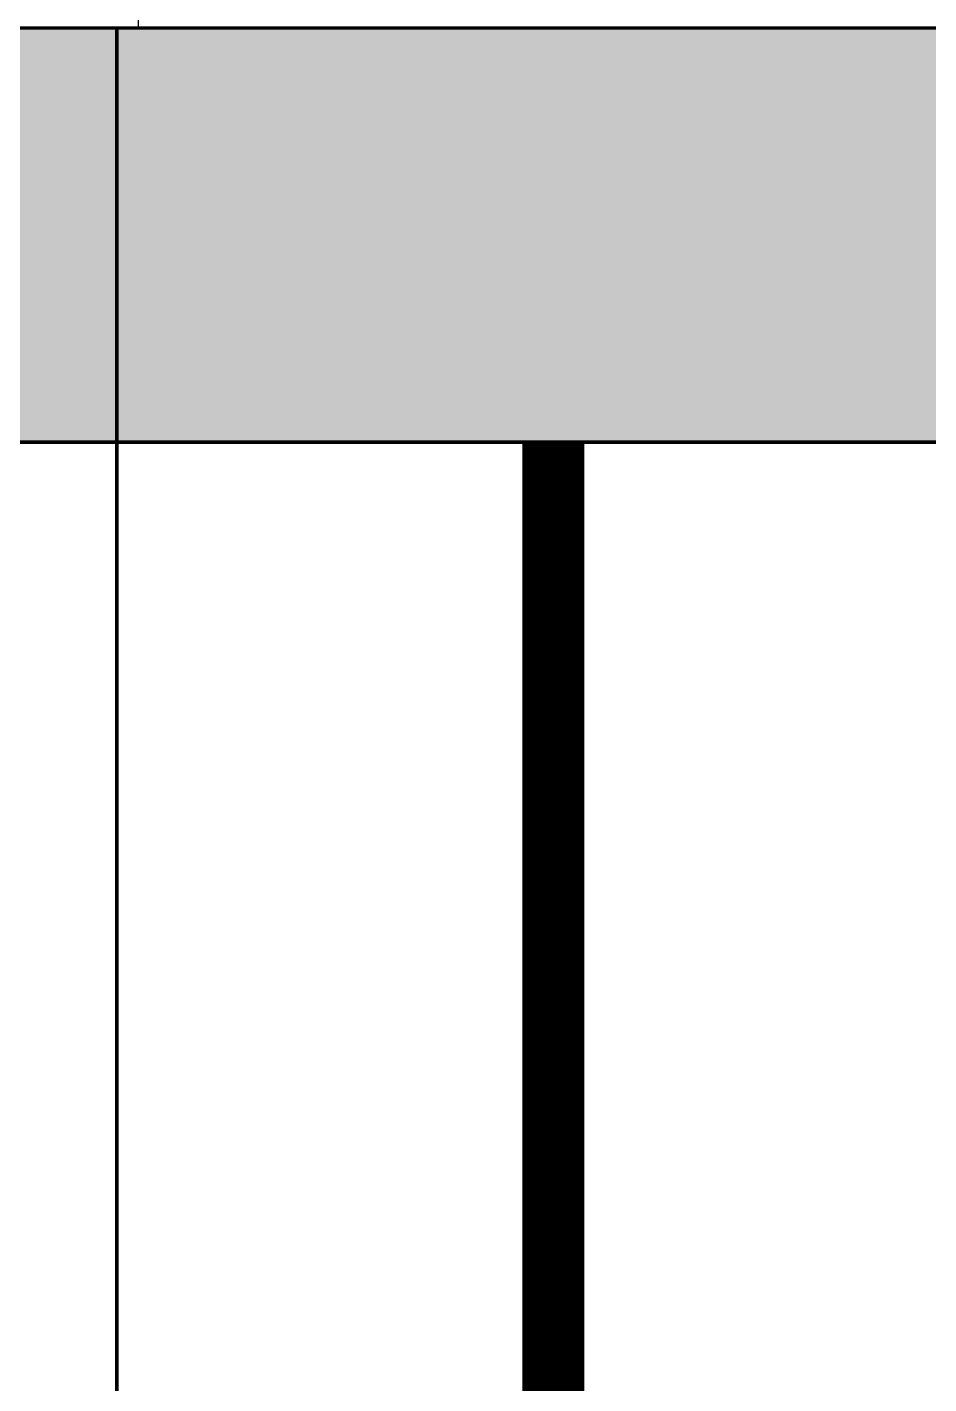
# Model space of a CAD drawing. Header units: millimetres. Extents: x -116965 to 323937, y 291661 to 566926.
# Drawn here: x -48053.6 to -47836, y 306709.9 to 307037.2 of the extents above; entities that cross this region are included whole.
import ezdxf

# ---------------------------------------------------------------- set-up
doc = ezdxf.new("R2010")
doc.units = ezdxf.units.MM
doc.layers.get('0').update_dxf_attribs({"lineweight": 18})
doc.layers.add('C00-00-00', color=7, linetype='Continuous')
doc.layers.add('DETAIL', color=7, linetype='Continuous')
doc.layers.add('C34-3A-40', color=7, linetype='Continuous', true_color=0x343a40)
doc.layers.add('C62-64-69', color=7, linetype='Continuous', true_color=0x626469)

# ---------------------------------------------------------------- blocks, each defined once
blk = doc.blocks.new('bw4000-3')
at = {"layer": 'DETAIL'}
for p in [(98568.55, 361750.91), (97838.55, 361740.91)]:
    blk.add_line(p, (98568.55, 361740.91), dxfattribs=at)

msp = doc.modelspace()

# ---------------------------------------------------------------- hatches: boundary and pattern name
at = {"layer": 'C34-3A-40'}
h = msp.add_hatch(color=256, dxfattribs=at)
h.dxf.hatch_style = 2
h.paths.add_polyline_path([(-48731.862637, 307037.046927), (-48031.960346, 307037.046927), (-48031.960346, 306937.060883), (-48731.862637, 306937.060883)])
h = msp.add_hatch(color=256, dxfattribs=at)
h.dxf.hatch_style = 2
h.paths.add_polyline_path([(-48031.960346, 307037.046927), (-47831.988262, 307037.046927), (-47831.988262, 306937.060883), (-48031.960346, 306937.060883)])
at = {"layer": 'C62-64-69'}
h = msp.add_hatch(color=256, dxfattribs=at)
h.dxf.hatch_style = 2
h.paths.add_polyline_path([(-48059.956437, 307028.048183), (-48027.960902, 307028.048183), (-48027.960902, 307021.049158), (-48059.956437, 307021.049158)])
h = msp.add_hatch(color=256, dxfattribs=at)
h.dxf.hatch_style = 2
h.paths.add_polyline_path([(-48031.960346, 307028.048183), (-47999.964812, 307028.048183), (-47999.964812, 307021.049158), (-48031.960346, 307021.049158)])
h = msp.add_hatch(color=256, dxfattribs=at)
h.dxf.hatch_style = 2
h.paths.add_polyline_path([(-47999.964812, 307028.048183), (-47967.969281, 307028.048183), (-47967.969281, 307021.049158), (-47999.964812, 307021.049158)])
h = msp.add_hatch(color=256, dxfattribs=at)
h.dxf.hatch_style = 2
h.paths.add_polyline_path([(-47999.964812, 307028.048183), (-47967.969281, 307028.048183), (-47967.969281, 307021.049158), (-47999.964812, 307021.049158)])
h = msp.add_hatch(color=256, dxfattribs=at)
h.dxf.hatch_style = 2
h.paths.add_polyline_path([(-47967.969281, 307028.048183), (-47935.973746, 307028.048183), (-47935.973746, 307021.049158), (-47967.969281, 307021.049158)])
h = msp.add_hatch(color=256, dxfattribs=at)
h.dxf.hatch_style = 2
h.paths.add_polyline_path([(-47967.969281, 307028.048183), (-47935.973746, 307028.048183), (-47935.973746, 307021.049158), (-47967.969281, 307021.049158)])
h = msp.add_hatch(color=256, dxfattribs=at)
h.dxf.hatch_style = 2
h.paths.add_polyline_path([(-47935.973746, 307028.048183), (-47903.978212, 307028.048183), (-47903.978212, 307021.049158), (-47935.973746, 307021.049158)])
h = msp.add_hatch(color=256, dxfattribs=at)
h.dxf.hatch_style = 2
h.paths.add_polyline_path([(-47935.973746, 307028.048183), (-47903.978212, 307028.048183), (-47903.978212, 307021.049158), (-47935.973746, 307021.049158)])
h = msp.add_hatch(color=256, dxfattribs=at)
h.dxf.hatch_style = 2
h.paths.add_polyline_path([(-47903.978212, 307028.048183), (-47871.982681, 307028.048183), (-47871.982681, 307021.049158), (-47903.978212, 307021.049158)])
h = msp.add_hatch(color=256, dxfattribs=at)
h.dxf.hatch_style = 2
h.paths.add_polyline_path([(-47903.978212, 307028.048183), (-47871.982681, 307028.048183), (-47871.982681, 307021.049158), (-47903.978212, 307021.049158)])
h = msp.add_hatch(color=256, dxfattribs=at)
h.dxf.hatch_style = 2
h.paths.add_polyline_path([(-47871.982681, 307028.048183), (-47839.987146, 307028.048183), (-47839.987146, 307021.049158), (-47871.982681, 307021.049158)])
h = msp.add_hatch(color=256, dxfattribs=at)
h.dxf.hatch_style = 2
h.paths.add_polyline_path([(-48059.956437, 307021.049158), (-48027.960902, 307021.049158), (-48027.960902, 307019.049439), (-48059.956437, 307019.049439)])
h = msp.add_hatch(color=256, dxfattribs=at)
h.dxf.hatch_style = 2
h.paths.add_polyline_path([(-48059.956437, 307019.049439), (-48027.960902, 307019.049439), (-48027.960902, 307012.050414), (-48059.956437, 307012.050414)])
h = msp.add_hatch(color=256, dxfattribs=at)
h.dxf.hatch_style = 2
h.paths.add_polyline_path([(-48031.960346, 307021.049158), (-47999.964812, 307021.049158), (-47999.964812, 307019.049439), (-48031.960346, 307019.049439)])
h = msp.add_hatch(color=256, dxfattribs=at)
h.dxf.hatch_style = 2
h.paths.add_polyline_path([(-48031.960346, 307019.049439), (-47999.964812, 307019.049439), (-47999.964812, 307012.050414), (-48031.960346, 307012.050414)])
h = msp.add_hatch(color=256, dxfattribs=at)
h.dxf.hatch_style = 2
h.paths.add_polyline_path([(-47999.964812, 307021.049158), (-47967.969281, 307021.049158), (-47967.969281, 307019.049439), (-47999.964812, 307019.049439)])
h = msp.add_hatch(color=256, dxfattribs=at)
h.dxf.hatch_style = 2
h.paths.add_polyline_path([(-47999.964812, 307021.049158), (-47967.969281, 307021.049158), (-47967.969281, 307019.049439), (-47999.964812, 307019.049439)])
h = msp.add_hatch(color=256, dxfattribs=at)
h.dxf.hatch_style = 2
h.paths.add_polyline_path([(-47999.964812, 307019.049439), (-47967.969281, 307019.049439), (-47967.969281, 307012.050414), (-47999.964812, 307012.050414)])
h = msp.add_hatch(color=256, dxfattribs=at)
h.dxf.hatch_style = 2
h.paths.add_polyline_path([(-47999.964812, 307019.049439), (-47967.969281, 307019.049439), (-47967.969281, 307012.050414), (-47999.964812, 307012.050414)])
h = msp.add_hatch(color=256, dxfattribs=at)
h.dxf.hatch_style = 2
h.paths.add_polyline_path([(-47967.969281, 307021.049158), (-47935.973746, 307021.049158), (-47935.973746, 307019.049439), (-47967.969281, 307019.049439)])
h = msp.add_hatch(color=256, dxfattribs=at)
h.dxf.hatch_style = 2
h.paths.add_polyline_path([(-47967.969281, 307021.049158), (-47935.973746, 307021.049158), (-47935.973746, 307019.049439), (-47967.969281, 307019.049439)])
h = msp.add_hatch(color=256, dxfattribs=at)
h.dxf.hatch_style = 2
h.paths.add_polyline_path([(-47967.969281, 307019.049439), (-47935.973746, 307019.049439), (-47935.973746, 307012.050414), (-47967.969281, 307012.050414)])
h = msp.add_hatch(color=256, dxfattribs=at)
h.dxf.hatch_style = 2
h.paths.add_polyline_path([(-47967.969281, 307019.049439), (-47935.973746, 307019.049439), (-47935.973746, 307012.050414), (-47967.969281, 307012.050414)])
h = msp.add_hatch(color=256, dxfattribs=at)
h.dxf.hatch_style = 2
h.paths.add_polyline_path([(-47935.973746, 307021.049158), (-47903.978212, 307021.049158), (-47903.978212, 307019.049439), (-47935.973746, 307019.049439)])
h = msp.add_hatch(color=256, dxfattribs=at)
h.dxf.hatch_style = 2
h.paths.add_polyline_path([(-47935.973746, 307021.049158), (-47903.978212, 307021.049158), (-47903.978212, 307019.049439), (-47935.973746, 307019.049439)])
h = msp.add_hatch(color=256, dxfattribs=at)
h.dxf.hatch_style = 2
h.paths.add_polyline_path([(-47935.973746, 307019.049439), (-47903.978212, 307019.049439), (-47903.978212, 307012.050414), (-47935.973746, 307012.050414)])
h = msp.add_hatch(color=256, dxfattribs=at)
h.dxf.hatch_style = 2
h.paths.add_polyline_path([(-47935.973746, 307019.049439), (-47903.978212, 307019.049439), (-47903.978212, 307012.050414), (-47935.973746, 307012.050414)])
h = msp.add_hatch(color=256, dxfattribs=at)
h.dxf.hatch_style = 2
h.paths.add_polyline_path([(-47903.978212, 307021.049158), (-47871.982681, 307021.049158), (-47871.982681, 307019.049439), (-47903.978212, 307019.049439)])
h = msp.add_hatch(color=256, dxfattribs=at)
h.dxf.hatch_style = 2
h.paths.add_polyline_path([(-47903.978212, 307021.049158), (-47871.982681, 307021.049158), (-47871.982681, 307019.049439), (-47903.978212, 307019.049439)])
h = msp.add_hatch(color=256, dxfattribs=at)
h.dxf.hatch_style = 2
h.paths.add_polyline_path([(-47903.978212, 307019.049439), (-47871.982681, 307019.049439), (-47871.982681, 307012.050414), (-47903.978212, 307012.050414)])
h = msp.add_hatch(color=256, dxfattribs=at)
h.dxf.hatch_style = 2
h.paths.add_polyline_path([(-47903.978212, 307019.049439), (-47871.982681, 307019.049439), (-47871.982681, 307012.050414), (-47903.978212, 307012.050414)])
h = msp.add_hatch(color=256, dxfattribs=at)
h.dxf.hatch_style = 2
h.paths.add_polyline_path([(-47871.982681, 307021.049158), (-47839.987146, 307021.049158), (-47839.987146, 307019.049439), (-47871.982681, 307019.049439)])
h = msp.add_hatch(color=256, dxfattribs=at)
h.dxf.hatch_style = 2
h.paths.add_polyline_path([(-47871.982681, 307019.049439), (-47839.987146, 307019.049439), (-47839.987146, 307012.050414), (-47871.982681, 307012.050414)])
h = msp.add_hatch(color=256, dxfattribs=at)
h.dxf.hatch_style = 2
h.paths.add_polyline_path([(-48059.956437, 307012.050414), (-48027.960902, 307012.050414), (-48027.960902, 307010.050695), (-48059.956437, 307010.050695)])
h = msp.add_hatch(color=256, dxfattribs=at)
h.dxf.hatch_style = 2
h.paths.add_polyline_path([(-48031.960346, 307012.050414), (-47999.964812, 307012.050414), (-47999.964812, 307010.050695), (-48031.960346, 307010.050695)])
h = msp.add_hatch(color=256, dxfattribs=at)
h.dxf.hatch_style = 2
h.paths.add_polyline_path([(-47999.964812, 307012.050414), (-47967.969281, 307012.050414), (-47967.969281, 307010.050695), (-47999.964812, 307010.050695)])
h = msp.add_hatch(color=256, dxfattribs=at)
h.dxf.hatch_style = 2
h.paths.add_polyline_path([(-47999.964812, 307012.050414), (-47967.969281, 307012.050414), (-47967.969281, 307010.050695), (-47999.964812, 307010.050695)])
h = msp.add_hatch(color=256, dxfattribs=at)
h.dxf.hatch_style = 2
h.paths.add_polyline_path([(-47967.969281, 307012.050414), (-47935.973746, 307012.050414), (-47935.973746, 307010.050695), (-47967.969281, 307010.050695)])
h = msp.add_hatch(color=256, dxfattribs=at)
h.dxf.hatch_style = 2
h.paths.add_polyline_path([(-47967.969281, 307012.050414), (-47935.973746, 307012.050414), (-47935.973746, 307010.050695), (-47967.969281, 307010.050695)])
h = msp.add_hatch(color=256, dxfattribs=at)
h.dxf.hatch_style = 2
h.paths.add_polyline_path([(-47935.973746, 307012.050414), (-47903.978212, 307012.050414), (-47903.978212, 307010.050695), (-47935.973746, 307010.050695)])
h = msp.add_hatch(color=256, dxfattribs=at)
h.dxf.hatch_style = 2
h.paths.add_polyline_path([(-47935.973746, 307012.050414), (-47903.978212, 307012.050414), (-47903.978212, 307010.050695), (-47935.973746, 307010.050695)])
h = msp.add_hatch(color=256, dxfattribs=at)
h.dxf.hatch_style = 2
h.paths.add_polyline_path([(-47903.978212, 307012.050414), (-47871.982681, 307012.050414), (-47871.982681, 307010.050695), (-47903.978212, 307010.050695)])
h = msp.add_hatch(color=256, dxfattribs=at)
h.dxf.hatch_style = 2
h.paths.add_polyline_path([(-47903.978212, 307012.050414), (-47871.982681, 307012.050414), (-47871.982681, 307010.050695), (-47903.978212, 307010.050695)])
h = msp.add_hatch(color=256, dxfattribs=at)
h.dxf.hatch_style = 2
h.paths.add_polyline_path([(-47871.982681, 307012.050414), (-47839.987146, 307012.050414), (-47839.987146, 307010.050695), (-47871.982681, 307010.050695)])
h = msp.add_hatch(color=256, dxfattribs=at)
h.dxf.hatch_style = 2
h.paths.add_polyline_path([(-48059.956437, 307010.050695), (-48027.960902, 307010.050695), (-48027.960902, 307003.05167), (-48059.956437, 307003.05167)])
h = msp.add_hatch(color=256, dxfattribs=at)
h.dxf.hatch_style = 2
h.paths.add_polyline_path([(-48031.960346, 307010.050695), (-47999.964812, 307010.050695), (-47999.964812, 307003.05167), (-48031.960346, 307003.05167)])
h = msp.add_hatch(color=256, dxfattribs=at)
h.dxf.hatch_style = 2
h.paths.add_polyline_path([(-47999.964812, 307010.050695), (-47967.969281, 307010.050695), (-47967.969281, 307003.05167), (-47999.964812, 307003.05167)])
h = msp.add_hatch(color=256, dxfattribs=at)
h.dxf.hatch_style = 2
h.paths.add_polyline_path([(-47999.964812, 307010.050695), (-47967.969281, 307010.050695), (-47967.969281, 307003.05167), (-47999.964812, 307003.05167)])
h = msp.add_hatch(color=256, dxfattribs=at)
h.dxf.hatch_style = 2
h.paths.add_polyline_path([(-47967.969281, 307010.050695), (-47935.973746, 307010.050695), (-47935.973746, 307003.05167), (-47967.969281, 307003.05167)])
h = msp.add_hatch(color=256, dxfattribs=at)
h.dxf.hatch_style = 2
h.paths.add_polyline_path([(-47967.969281, 307010.050695), (-47935.973746, 307010.050695), (-47935.973746, 307003.05167), (-47967.969281, 307003.05167)])
h = msp.add_hatch(color=256, dxfattribs=at)
h.dxf.hatch_style = 2
h.paths.add_polyline_path([(-47935.973746, 307010.050695), (-47903.978212, 307010.050695), (-47903.978212, 307003.05167), (-47935.973746, 307003.05167)])
h = msp.add_hatch(color=256, dxfattribs=at)
h.dxf.hatch_style = 2
h.paths.add_polyline_path([(-47935.973746, 307010.050695), (-47903.978212, 307010.050695), (-47903.978212, 307003.05167), (-47935.973746, 307003.05167)])
h = msp.add_hatch(color=256, dxfattribs=at)
h.dxf.hatch_style = 2
h.paths.add_polyline_path([(-47903.978212, 307010.050695), (-47871.982681, 307010.050695), (-47871.982681, 307003.05167), (-47903.978212, 307003.05167)])
h = msp.add_hatch(color=256, dxfattribs=at)
h.dxf.hatch_style = 2
h.paths.add_polyline_path([(-47903.978212, 307010.050695), (-47871.982681, 307010.050695), (-47871.982681, 307003.05167), (-47903.978212, 307003.05167)])
h = msp.add_hatch(color=256, dxfattribs=at)
h.dxf.hatch_style = 2
h.paths.add_polyline_path([(-47871.982681, 307010.050695), (-47839.987146, 307010.050695), (-47839.987146, 307003.05167), (-47871.982681, 307003.05167)])
h = msp.add_hatch(color=256, dxfattribs=at)
h.dxf.hatch_style = 2
h.paths.add_polyline_path([(-48059.956437, 307003.05167), (-48027.960902, 307003.05167), (-48027.960902, 307001.051952), (-48059.956437, 307001.051952)])
h = msp.add_hatch(color=256, dxfattribs=at)
h.dxf.hatch_style = 2
h.paths.add_polyline_path([(-48031.960346, 307003.05167), (-47999.964812, 307003.05167), (-47999.964812, 307001.051952), (-48031.960346, 307001.051952)])
h = msp.add_hatch(color=256, dxfattribs=at)
h.dxf.hatch_style = 2
h.paths.add_polyline_path([(-47999.964812, 307003.05167), (-47967.969281, 307003.05167), (-47967.969281, 307001.051952), (-47999.964812, 307001.051952)])
h = msp.add_hatch(color=256, dxfattribs=at)
h.dxf.hatch_style = 2
h.paths.add_polyline_path([(-47999.964812, 307003.05167), (-47967.969281, 307003.05167), (-47967.969281, 307001.051952), (-47999.964812, 307001.051952)])
h = msp.add_hatch(color=256, dxfattribs=at)
h.dxf.hatch_style = 2
h.paths.add_polyline_path([(-47967.969281, 307003.05167), (-47935.973746, 307003.05167), (-47935.973746, 307001.051952), (-47967.969281, 307001.051952)])
h = msp.add_hatch(color=256, dxfattribs=at)
h.dxf.hatch_style = 2
h.paths.add_polyline_path([(-47967.969281, 307003.05167), (-47935.973746, 307003.05167), (-47935.973746, 307001.051952), (-47967.969281, 307001.051952)])
h = msp.add_hatch(color=256, dxfattribs=at)
h.dxf.hatch_style = 2
h.paths.add_polyline_path([(-47935.973746, 307003.05167), (-47903.978212, 307003.05167), (-47903.978212, 307001.051952), (-47935.973746, 307001.051952)])
h = msp.add_hatch(color=256, dxfattribs=at)
h.dxf.hatch_style = 2
h.paths.add_polyline_path([(-47935.973746, 307003.05167), (-47903.978212, 307003.05167), (-47903.978212, 307001.051952), (-47935.973746, 307001.051952)])
h = msp.add_hatch(color=256, dxfattribs=at)
h.dxf.hatch_style = 2
h.paths.add_polyline_path([(-47903.978212, 307003.05167), (-47871.982681, 307003.05167), (-47871.982681, 307001.051952), (-47903.978212, 307001.051952)])
h = msp.add_hatch(color=256, dxfattribs=at)
h.dxf.hatch_style = 2
h.paths.add_polyline_path([(-47903.978212, 307003.05167), (-47871.982681, 307003.05167), (-47871.982681, 307001.051952), (-47903.978212, 307001.051952)])
h = msp.add_hatch(color=256, dxfattribs=at)
h.dxf.hatch_style = 2
h.paths.add_polyline_path([(-47871.982681, 307003.05167), (-47839.987146, 307003.05167), (-47839.987146, 307001.051952), (-47871.982681, 307001.051952)])
h = msp.add_hatch(color=256, dxfattribs=at)
h.dxf.hatch_style = 2
h.paths.add_polyline_path([(-48059.956437, 307001.051952), (-48027.960902, 307001.051952), (-48027.960902, 306994.052926), (-48059.956437, 306994.052926)])
h = msp.add_hatch(color=256, dxfattribs=at)
h.dxf.hatch_style = 2
h.paths.add_polyline_path([(-48031.960346, 307001.051952), (-47999.964812, 307001.051952), (-47999.964812, 306994.052926), (-48031.960346, 306994.052926)])
h = msp.add_hatch(color=256, dxfattribs=at)
h.dxf.hatch_style = 2
h.paths.add_polyline_path([(-47999.964812, 307001.051952), (-47967.969281, 307001.051952), (-47967.969281, 306994.052926), (-47999.964812, 306994.052926)])
h = msp.add_hatch(color=256, dxfattribs=at)
h.dxf.hatch_style = 2
h.paths.add_polyline_path([(-47999.964812, 307001.051952), (-47967.969281, 307001.051952), (-47967.969281, 306994.052926), (-47999.964812, 306994.052926)])
h = msp.add_hatch(color=256, dxfattribs=at)
h.dxf.hatch_style = 2
h.paths.add_polyline_path([(-47967.969281, 307001.051952), (-47935.973746, 307001.051952), (-47935.973746, 306994.052926), (-47967.969281, 306994.052926)])
h = msp.add_hatch(color=256, dxfattribs=at)
h.dxf.hatch_style = 2
h.paths.add_polyline_path([(-47967.969281, 307001.051952), (-47935.973746, 307001.051952), (-47935.973746, 306994.052926), (-47967.969281, 306994.052926)])
h = msp.add_hatch(color=256, dxfattribs=at)
h.dxf.hatch_style = 2
h.paths.add_polyline_path([(-47935.973746, 307001.051952), (-47903.978212, 307001.051952), (-47903.978212, 306994.052926), (-47935.973746, 306994.052926)])
h = msp.add_hatch(color=256, dxfattribs=at)
h.dxf.hatch_style = 2
h.paths.add_polyline_path([(-47935.973746, 307001.051952), (-47903.978212, 307001.051952), (-47903.978212, 306994.052926), (-47935.973746, 306994.052926)])
h = msp.add_hatch(color=256, dxfattribs=at)
h.dxf.hatch_style = 2
h.paths.add_polyline_path([(-47903.978212, 307001.051952), (-47871.982681, 307001.051952), (-47871.982681, 306994.052926), (-47903.978212, 306994.052926)])
h = msp.add_hatch(color=256, dxfattribs=at)
h.dxf.hatch_style = 2
h.paths.add_polyline_path([(-47903.978212, 307001.051952), (-47871.982681, 307001.051952), (-47871.982681, 306994.052926), (-47903.978212, 306994.052926)])
h = msp.add_hatch(color=256, dxfattribs=at)
h.dxf.hatch_style = 2
h.paths.add_polyline_path([(-47871.982681, 307001.051952), (-47839.987146, 307001.051952), (-47839.987146, 306994.052926), (-47871.982681, 306994.052926)])
h = msp.add_hatch(color=256, dxfattribs=at)
h.dxf.hatch_style = 2
h.paths.add_polyline_path([(-48059.956437, 306994.052926), (-48027.960902, 306994.052926), (-48027.960902, 306992.053208), (-48059.956437, 306992.053208)])
h = msp.add_hatch(color=256, dxfattribs=at)
h.dxf.hatch_style = 2
h.paths.add_polyline_path([(-48059.956437, 306992.053208), (-48027.960902, 306992.053208), (-48027.960902, 306985.054183), (-48059.956437, 306985.054183)])
h = msp.add_hatch(color=256, dxfattribs=at)
h.dxf.hatch_style = 2
h.paths.add_polyline_path([(-48031.960346, 306994.052926), (-47999.964812, 306994.052926), (-47999.964812, 306992.053208), (-48031.960346, 306992.053208)])
h = msp.add_hatch(color=256, dxfattribs=at)
h.dxf.hatch_style = 2
h.paths.add_polyline_path([(-48031.960346, 306992.053208), (-47999.964812, 306992.053208), (-47999.964812, 306985.054183), (-48031.960346, 306985.054183)])
h = msp.add_hatch(color=256, dxfattribs=at)
h.dxf.hatch_style = 2
h.paths.add_polyline_path([(-47999.964812, 306994.052926), (-47967.969281, 306994.052926), (-47967.969281, 306992.053208), (-47999.964812, 306992.053208)])
h = msp.add_hatch(color=256, dxfattribs=at)
h.dxf.hatch_style = 2
h.paths.add_polyline_path([(-47999.964812, 306994.052926), (-47967.969281, 306994.052926), (-47967.969281, 306992.053208), (-47999.964812, 306992.053208)])
h = msp.add_hatch(color=256, dxfattribs=at)
h.dxf.hatch_style = 2
h.paths.add_polyline_path([(-47999.964812, 306992.053208), (-47967.969281, 306992.053208), (-47967.969281, 306985.054183), (-47999.964812, 306985.054183)])
h = msp.add_hatch(color=256, dxfattribs=at)
h.dxf.hatch_style = 2
h.paths.add_polyline_path([(-47999.964812, 306992.053208), (-47967.969281, 306992.053208), (-47967.969281, 306985.054183), (-47999.964812, 306985.054183)])
h = msp.add_hatch(color=256, dxfattribs=at)
h.dxf.hatch_style = 2
h.paths.add_polyline_path([(-47967.969281, 306994.052926), (-47935.973746, 306994.052926), (-47935.973746, 306992.053208), (-47967.969281, 306992.053208)])
h = msp.add_hatch(color=256, dxfattribs=at)
h.dxf.hatch_style = 2
h.paths.add_polyline_path([(-47967.969281, 306994.052926), (-47935.973746, 306994.052926), (-47935.973746, 306992.053208), (-47967.969281, 306992.053208)])
h = msp.add_hatch(color=256, dxfattribs=at)
h.dxf.hatch_style = 2
h.paths.add_polyline_path([(-47967.969281, 306992.053208), (-47935.973746, 306992.053208), (-47935.973746, 306985.054183), (-47967.969281, 306985.054183)])
h = msp.add_hatch(color=256, dxfattribs=at)
h.dxf.hatch_style = 2
h.paths.add_polyline_path([(-47967.969281, 306992.053208), (-47935.973746, 306992.053208), (-47935.973746, 306985.054183), (-47967.969281, 306985.054183)])
h = msp.add_hatch(color=256, dxfattribs=at)
h.dxf.hatch_style = 2
h.paths.add_polyline_path([(-47935.973746, 306994.052926), (-47903.978212, 306994.052926), (-47903.978212, 306992.053208), (-47935.973746, 306992.053208)])
h = msp.add_hatch(color=256, dxfattribs=at)
h.dxf.hatch_style = 2
h.paths.add_polyline_path([(-47935.973746, 306994.052926), (-47903.978212, 306994.052926), (-47903.978212, 306992.053208), (-47935.973746, 306992.053208)])
h = msp.add_hatch(color=256, dxfattribs=at)
h.dxf.hatch_style = 2
h.paths.add_polyline_path([(-47935.973746, 306992.053208), (-47903.978212, 306992.053208), (-47903.978212, 306985.054183), (-47935.973746, 306985.054183)])
h = msp.add_hatch(color=256, dxfattribs=at)
h.dxf.hatch_style = 2
h.paths.add_polyline_path([(-47935.973746, 306992.053208), (-47903.978212, 306992.053208), (-47903.978212, 306985.054183), (-47935.973746, 306985.054183)])
h = msp.add_hatch(color=256, dxfattribs=at)
h.dxf.hatch_style = 2
h.paths.add_polyline_path([(-47903.978212, 306994.052926), (-47871.982681, 306994.052926), (-47871.982681, 306992.053208), (-47903.978212, 306992.053208)])
h = msp.add_hatch(color=256, dxfattribs=at)
h.dxf.hatch_style = 2
h.paths.add_polyline_path([(-47903.978212, 306994.052926), (-47871.982681, 306994.052926), (-47871.982681, 306992.053208), (-47903.978212, 306992.053208)])
h = msp.add_hatch(color=256, dxfattribs=at)
h.dxf.hatch_style = 2
h.paths.add_polyline_path([(-47903.978212, 306992.053208), (-47871.982681, 306992.053208), (-47871.982681, 306985.054183), (-47903.978212, 306985.054183)])
h = msp.add_hatch(color=256, dxfattribs=at)
h.dxf.hatch_style = 2
h.paths.add_polyline_path([(-47903.978212, 306992.053208), (-47871.982681, 306992.053208), (-47871.982681, 306985.054183), (-47903.978212, 306985.054183)])
h = msp.add_hatch(color=256, dxfattribs=at)
h.dxf.hatch_style = 2
h.paths.add_polyline_path([(-47871.982681, 306994.052926), (-47839.987146, 306994.052926), (-47839.987146, 306992.053208), (-47871.982681, 306992.053208)])
h = msp.add_hatch(color=256, dxfattribs=at)
h.dxf.hatch_style = 2
h.paths.add_polyline_path([(-47871.982681, 306992.053208), (-47839.987146, 306992.053208), (-47839.987146, 306985.054183), (-47871.982681, 306985.054183)])
h = msp.add_hatch(color=256, dxfattribs=at)
h.dxf.hatch_style = 2
h.paths.add_polyline_path([(-48059.956437, 306985.054183), (-48027.960902, 306985.054183), (-48027.960902, 306983.054464), (-48059.956437, 306983.054464)])
h = msp.add_hatch(color=256, dxfattribs=at)
h.dxf.hatch_style = 2
h.paths.add_polyline_path([(-48031.960346, 306985.054183), (-47999.964812, 306985.054183), (-47999.964812, 306983.054464), (-48031.960346, 306983.054464)])
h = msp.add_hatch(color=256, dxfattribs=at)
h.dxf.hatch_style = 2
h.paths.add_polyline_path([(-47999.964812, 306985.054183), (-47967.969281, 306985.054183), (-47967.969281, 306983.054464), (-47999.964812, 306983.054464)])
h = msp.add_hatch(color=256, dxfattribs=at)
h.dxf.hatch_style = 2
h.paths.add_polyline_path([(-47999.964812, 306985.054183), (-47967.969281, 306985.054183), (-47967.969281, 306983.054464), (-47999.964812, 306983.054464)])
h = msp.add_hatch(color=256, dxfattribs=at)
h.dxf.hatch_style = 2
h.paths.add_polyline_path([(-47967.969281, 306985.054183), (-47935.973746, 306985.054183), (-47935.973746, 306983.054464), (-47967.969281, 306983.054464)])
h = msp.add_hatch(color=256, dxfattribs=at)
h.dxf.hatch_style = 2
h.paths.add_polyline_path([(-47967.969281, 306985.054183), (-47935.973746, 306985.054183), (-47935.973746, 306983.054464), (-47967.969281, 306983.054464)])
h = msp.add_hatch(color=256, dxfattribs=at)
h.dxf.hatch_style = 2
h.paths.add_polyline_path([(-47935.973746, 306985.054183), (-47903.978212, 306985.054183), (-47903.978212, 306983.054464), (-47935.973746, 306983.054464)])
h = msp.add_hatch(color=256, dxfattribs=at)
h.dxf.hatch_style = 2
h.paths.add_polyline_path([(-47935.973746, 306985.054183), (-47903.978212, 306985.054183), (-47903.978212, 306983.054464), (-47935.973746, 306983.054464)])
h = msp.add_hatch(color=256, dxfattribs=at)
h.dxf.hatch_style = 2
h.paths.add_polyline_path([(-47903.978212, 306985.054183), (-47871.982681, 306985.054183), (-47871.982681, 306983.054464), (-47903.978212, 306983.054464)])
h = msp.add_hatch(color=256, dxfattribs=at)
h.dxf.hatch_style = 2
h.paths.add_polyline_path([(-47903.978212, 306985.054183), (-47871.982681, 306985.054183), (-47871.982681, 306983.054464), (-47903.978212, 306983.054464)])
h = msp.add_hatch(color=256, dxfattribs=at)
h.dxf.hatch_style = 2
h.paths.add_polyline_path([(-47871.982681, 306985.054183), (-47839.987146, 306985.054183), (-47839.987146, 306983.054464), (-47871.982681, 306983.054464)])

# ---------------------------------------------------------------- linework, layer by layer
at = {"color": 1, "lineweight": -3, "ltscale": 5, "const_width": 15}
msp.add_lwpolyline([(-47926.627588, 305037.326092), (-47926.627588, 306937.060883)], dxfattribs=at)
at = {"layer": 'C00-00-00', "lineweight": 211}
for points in [[(-48731.862637, 307037.046927), (-48031.960346, 307037.046927), (-48031.960346, 304837.354008), (-48731.862637, 304837.354008)], [(-48731.862637, 307037.046927), (-48031.960346, 307037.046927), (-48031.960346, 306937.060883), (-48731.862637, 306937.060883)], [(-48031.960346, 307037.046927), (-47831.988262, 307037.046927), (-47831.988262, 306937.060883), (-48031.960346, 306937.060883)]]:
    msp.add_lwpolyline(points, close=True, dxfattribs=at)
at = {"layer": 'C00-00-00', "lineweight": 100}
for points in [[(-48731.862637, 306937.060883), (-48031.960346, 306937.060883), (-48031.960346, 306287.151614), (-48731.862637, 306287.151614)], [(-48031.960346, 306937.060883), (-47831.988262, 306937.060883), (-47831.988262, 304937.340052), (-48031.960346, 304937.340052)]]:
    msp.add_lwpolyline(points, close=True, dxfattribs=at)

# ---------------------------------------------------------------- block references
at = {"lineweight": -3}
msp.add_blockref('bw4000-3', (-146595.411479, -54703.843294), dxfattribs=at)

doc.saveas('drawing.dxf')
